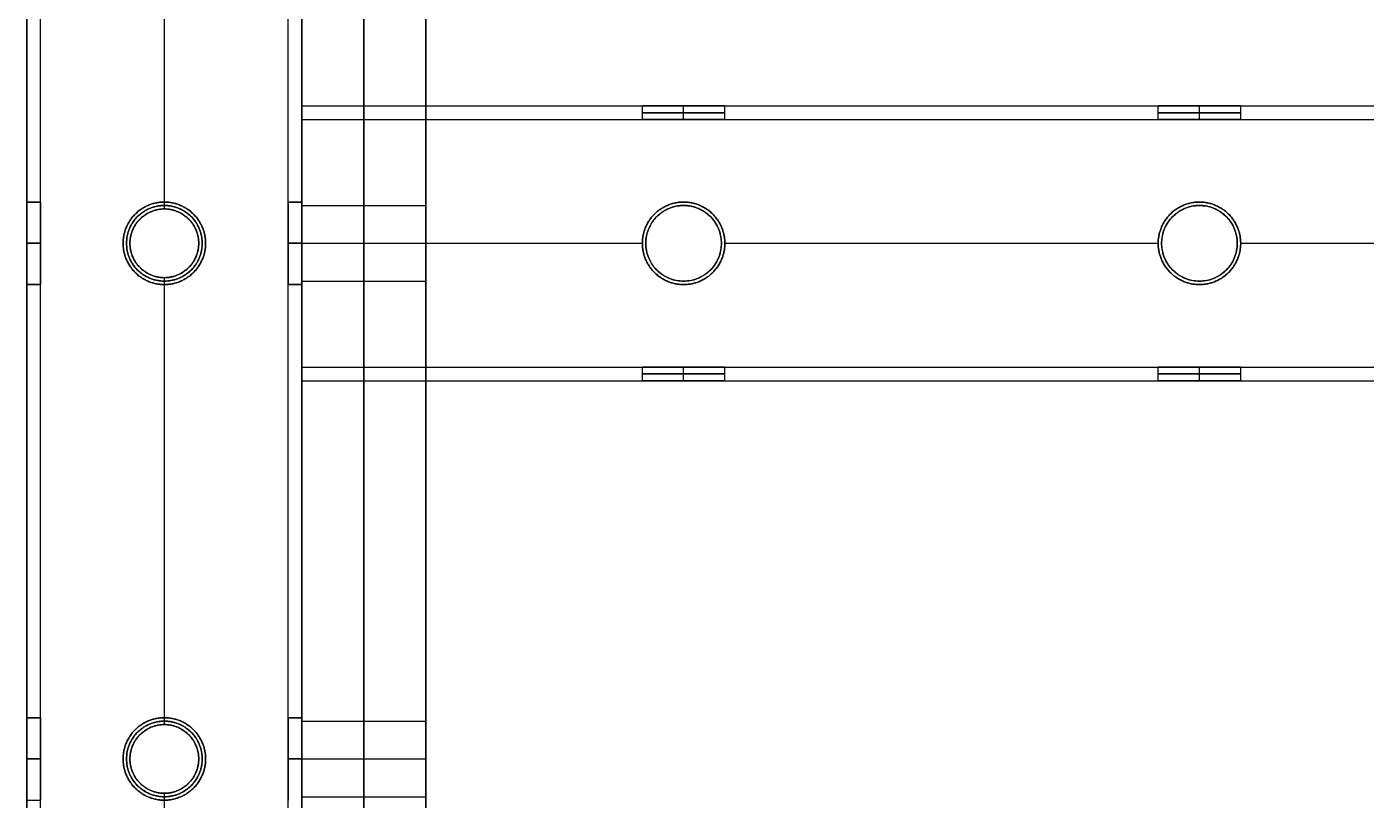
# Model space of a CAD drawing. Header units: millimetres. Extents: x -6529 to 809, y -8611 to 207.
# Drawn here: x -5956.1 to -5761.4, y -4548.4 to -4435.9 of the extents above; entities that cross this region are included whole.
import ezdxf

# ---------------------------------------------------------------- set-up
doc = ezdxf.new("R2010")
doc.units = ezdxf.units.MM
doc.header["$MEASUREMENT"] = 0
for name, color, linetype, true_color in [('gaten$11mm', 7, 'Continuous', 0xff6a35), ('platen', 7, 'Continuous', 0x007f00), ('staal', 5, 'Continuous', 0x0000ff)]:
    doc.layers.add(name, color=color, linetype=linetype, true_color=true_color)

# ---------------------------------------------------------------- blocks, each defined once
blk = doc.blocks.new('plaat base')
at = {"layer": 'platen'}
for p, q in [((545.5, 43.5), (545.5, 43.5, 18)), ((620.5, 43.5), (620.5, 43.5, 18)), ((540, 38), (540, 38, 18)), ((551, 38), (551, 38, 18)), ((615, 38), (615, 38, 18)), ((626, 38), (626, 38, 18)), ((545.5, 32.5), (545.5, 32.5, 18)), ((620.5, 32.5), (620.5, 32.5, 18)), ((1296, -482), (1296, -482, 18)), ((1290.5, -487.5), (1290.5, -487.5, 18)), ((1301.5, -487.5), (1301.5, -487.5, 18)), ((1296, -493), (1296, -493, 18)), ((1296, -557), (1296, -557, 18)), ((1290.5, -562.5), (1290.5, -562.5, 18)), ((1301.5, -562.5), (1301.5, -562.5, 18)), ((1296, -568), (1296, -568, 18)), ((58, -600), (1258, -600)), ((58, -600, 18), (1258, -600, 18))]:
    blk.add_line(p, q, dxfattribs=at)
for points in [[(658, 58), (508, 58), (358, 58)], [(658, 58, 18), (508, 58, 18), (358, 58, 18)], [(658, 58, 9), (508, 58, 9), (358, 58, 9)], [(1316, -600), (1316, -450), (1316, -300)], [(1316, -600, 18), (1316, -450, 18), (1316, -300, 18)], [(1316, -600, 9), (1316, -450, 9), (1316, -300, 9)], [(358, -1200), (508, -1200), (658, -1200)], [(358, -1200, 18), (508, -1200, 18), (658, -1200, 18)], [(358, -1200, 9), (508, -1200, 9), (658, -1200, 9)]]:
    blk.add_open_spline(points, degree=2, dxfattribs=at)
for points in [[(545.5, 43.5), (551, 43.5), (551, 38), (551, 32.5), (545.5, 32.5), (540, 32.5), (540, 38), (540, 43.5), (545.5, 43.5)], [(545.5, 43.5, 18), (551, 43.5, 18), (551, 38, 18), (551, 32.5, 18), (545.5, 32.5, 18), (540, 32.5, 18), (540, 38, 18), (540, 43.5, 18), (545.5, 43.5, 18)], [(620.5, 43.5), (626, 43.5), (626, 38), (626, 32.5), (620.5, 32.5), (615, 32.5), (615, 38), (615, 43.5), (620.5, 43.5)], [(620.5, 43.5, 18), (626, 43.5, 18), (626, 38, 18), (626, 32.5, 18), (620.5, 32.5, 18), (615, 32.5, 18), (615, 38, 18), (615, 43.5, 18), (620.5, 43.5, 18)], [(1290.5, -487.5), (1290.5, -482), (1296, -482), (1301.5, -482), (1301.5, -487.5), (1301.5, -493), (1296, -493), (1290.5, -493), (1290.5, -487.5)], [(1290.5, -487.5, 18), (1290.5, -482, 18), (1296, -482, 18), (1301.5, -482, 18), (1301.5, -487.5, 18), (1301.5, -493, 18), (1296, -493, 18), (1290.5, -493, 18), (1290.5, -487.5, 18)], [(1290.5, -562.5), (1290.5, -557), (1296, -557), (1301.5, -557), (1301.5, -562.5), (1301.5, -568), (1296, -568), (1290.5, -568), (1290.5, -562.5)], [(1290.5, -562.5, 18), (1290.5, -557, 18), (1296, -557, 18), (1301.5, -557, 18), (1301.5, -562.5, 18), (1301.5, -568, 18), (1296, -568, 18), (1290.5, -568, 18), (1290.5, -562.5, 18)]]:
    blk.add_rational_spline(points, [1, 0.707106781187, 1, 0.707106781187, 1, 0.707106781187, 1, 0.707106781187, 1], degree=2, knots=[-31.415927, -31.415927, -31.415927, -23.561945, -23.561945, -15.707963, -15.707963, -7.853982, -7.853982, 0, 0, 0], dxfattribs=at)
blk = doc.blocks.new('top plaat')
at = {"layer": 'platen'}
for p, q in [((1296, -500), (1296, -500, 18)), ((1290.5, -505.5), (1290.5, -505.5, 18)), ((1301.5, -505.5), (1301.5, -505.5, 18)), ((1296, -511), (1296, -511, 18)), ((1145.5, -575), (1145.5, -575, 18)), ((1220.5, -575), (1220.5, -575, 18)), ((1296, -575), (1296, -575, 18)), ((1140, -580.5), (1140, -580.5, 18)), ((1151, -580.5), (1151, -580.5, 18)), ((1215, -580.5), (1215, -580.5, 18)), ((1226, -580.5), (1226, -580.5, 18)), ((1290.5, -580.5), (1290.5, -580.5, 18)), ((1301.5, -580.5), (1301.5, -580.5, 18)), ((1145.5, -586), (1145.5, -586, 18)), ((1220.5, -586), (1220.5, -586, 18)), ((1296, -586), (1296, -586, 18))]:
    blk.add_line(p, q, dxfattribs=at)
for centre in [(1145.5, -580.5, 9), (1220.5, -580.5, 9)]:
    blk.add_circle(centre, 5.5, dxfattribs=at)
for points in [[(1316, -1236), (1316, -927), (1316, -618), (1316, -309), (1316, 0)], [(1316, -1236, 18), (1316, -927, 18), (1316, -618, 18), (1316, -309, 18), (1316, 0, 18)], [(1316, -1236, 9), (1316, -927, 9), (1316, -618, 9), (1316, -309, 9), (1316, 0, 9)]]:
    blk.add_open_spline(points, degree=2, knots=[7292.2246, 7292.2246, 7292.2246, 7911.517745, 7911.517745, 8530.810891, 8530.810891, 8530.810891], dxfattribs=at)
for points, knots in [([(1290.5, -505.5), (1290.5, -500), (1296, -500), (1301.5, -500), (1301.5, -505.5), (1301.5, -511), (1296, -511), (1290.5, -511), (1290.5, -505.5)], [-31.415927, -31.415927, -31.415927, -23.561945, -23.561945, -15.707963, -15.707963, -7.853982, -7.853982, 0, 0, 0]), ([(1290.5, -505.5, 18), (1290.5, -500, 18), (1296, -500, 18), (1301.5, -500, 18), (1301.5, -505.5, 18), (1301.5, -511, 18), (1296, -511, 18), (1290.5, -511, 18), (1290.5, -505.5, 18)], [-31.415927, -31.415927, -31.415927, -23.561945, -23.561945, -15.707963, -15.707963, -7.853982, -7.853982, 0, 0, 0]), ([(1290.5, -505.5, 9), (1290.5, -511, 9), (1296, -511, 9), (1301.5, -511, 9), (1301.5, -505.5, 9), (1301.5, -500, 9), (1296, -500, 9), (1290.5, -500, 9), (1290.5, -505.5, 9)], [0, 0, 0, 7.853982, 7.853982, 15.707963, 15.707963, 23.561945, 23.561945, 31.415927, 31.415927, 31.415927]), ([(1145.5, -586), (1140, -586), (1140, -580.5), (1140, -575), (1145.5, -575), (1151, -575), (1151, -580.5), (1151, -586), (1145.5, -586)], [0, 0, 0, 9.424778, 9.424778, 18.849556, 18.849556, 28.274334, 28.274334, 37.699112, 37.699112, 37.699112]), ([(1145.5, -586, 18), (1140, -586, 18), (1140, -580.5, 18), (1140, -575, 18), (1145.5, -575, 18), (1151, -575, 18), (1151, -580.5, 18), (1151, -586, 18), (1145.5, -586, 18)], [0, 0, 0, 9.424778, 9.424778, 18.849556, 18.849556, 28.274334, 28.274334, 37.699112, 37.699112, 37.699112]), ([(1220.5, -586), (1215, -586), (1215, -580.5), (1215, -575), (1220.5, -575), (1226, -575), (1226, -580.5), (1226, -586), (1220.5, -586)], [-37.699112, -37.699112, -37.699112, -28.274334, -28.274334, -18.849556, -18.849556, -9.424778, -9.424778, 0, 0, 0]), ([(1220.5, -586, 18), (1215, -586, 18), (1215, -580.5, 18), (1215, -575, 18), (1220.5, -575, 18), (1226, -575, 18), (1226, -580.5, 18), (1226, -586, 18), (1220.5, -586, 18)], [-37.699112, -37.699112, -37.699112, -28.274334, -28.274334, -18.849556, -18.849556, -9.424778, -9.424778, 0, 0, 0]), ([(1290.5, -580.5), (1290.5, -575), (1296, -575), (1301.5, -575), (1301.5, -580.5), (1301.5, -586), (1296, -586), (1290.5, -586), (1290.5, -580.5)], [-31.415927, -31.415927, -31.415927, -23.561945, -23.561945, -15.707963, -15.707963, -7.853982, -7.853982, 0, 0, 0]), ([(1290.5, -580.5, 18), (1290.5, -575, 18), (1296, -575, 18), (1301.5, -575, 18), (1301.5, -580.5, 18), (1301.5, -586, 18), (1296, -586, 18), (1290.5, -586, 18), (1290.5, -580.5, 18)], [-31.415927, -31.415927, -31.415927, -23.561945, -23.561945, -15.707963, -15.707963, -7.853982, -7.853982, 0, 0, 0]), ([(1290.5, -580.5, 9), (1290.5, -586, 9), (1296, -586, 9), (1301.5, -586, 9), (1301.5, -580.5, 9), (1301.5, -575, 9), (1296, -575, 9), (1290.5, -575, 9), (1290.5, -580.5, 9)], [0, 0, 0, 7.853982, 7.853982, 15.707963, 15.707963, 23.561945, 23.561945, 31.415927, 31.415927, 31.415927])]:
    blk.add_rational_spline(points, [1, 0.707106781187, 1, 0.707106781187, 1, 0.707106781187, 1, 0.707106781187, 1], degree=2, knots=knots, dxfattribs=at)

msp = doc.modelspace()

# ---------------------------------------------------------------- linework, layer by layer
at = {"layer": 'gaten$11mm'}
for centre in [(-5936.11, -4467.39), (-5860.61, -4467.39), (-5785.61, -4467.39), (-5936.11, -4542.39)]:
    msp.add_circle(centre, 5.5, dxfattribs=at)
at = {"layer": 'staal'}
for p, q in [((-5916.11, -4449.39, 20), (-5916.11, -4447.39, 20)), ((-5866.61, -4449.39, 20), (-5866.61, -4447.39, 20)), ((-5860.61, -4449.39, 26), (-5860.61, -4447.39, 26)), ((-5860.61, -4449.39, 14), (-5860.61, -4447.39, 14)), ((-5854.61, -4449.39, 20), (-5854.61, -4447.39, 20)), ((-5791.61, -4449.39, 20), (-5791.61, -4447.39, 20)), ((-5785.61, -4449.39, 26), (-5785.61, -4447.39, 26)), ((-5785.61, -4449.39, 14), (-5785.61, -4447.39, 14)), ((-5779.61, -4449.39, 20), (-5779.61, -4447.39, 20)), ((-5956.11, -4461.39, 1296), (-5954.11, -4461.39, 1296)), ((-5954.11, -4461.39, 20), (-5956.11, -4461.39, 20)), ((-5936.11, -4461.39, 1314), (-5936.11, -4461.39, 1316)), ((-5936.11, -4461.39, 1276), (-5936.11, -4461.39, 1278)), ((-5918.11, -4461.39, 1296), (-5916.11, -4461.39, 1296)), ((-5916.11, -4461.39, 20), (-5918.11, -4461.39, 20)), ((-5860.61, -4461.39, 2), (-5860.61, -4461.39)), ((-5860.61, -4461.39, 40), (-5860.61, -4461.39, 38)), ((-5785.61, -4461.39, 2), (-5785.61, -4461.39)), ((-5785.61, -4461.39, 40), (-5785.61, -4461.39, 38)), ((-5936.11, -4462.39, 38), (-5936.11, -4462.39, 40)), ((-5936.11, -4462.39), (-5936.11, -4462.39, 2)), ((-5956.11, -4467.39, 1290), (-5954.11, -4467.39, 1290)), ((-5956.11, -4467.39, 1302), (-5954.11, -4467.39, 1302)), ((-5954.11, -4467.39, 14), (-5956.11, -4467.39, 14)), ((-5954.11, -4467.39, 26), (-5956.11, -4467.39, 26)), ((-5942.11, -4467.39, 1314), (-5942.11, -4467.39, 1316)), ((-5942.11, -4467.39, 1276), (-5942.11, -4467.39, 1278)), ((-5941.11, -4467.39, 38), (-5941.11, -4467.39, 40)), ((-5941.11, -4467.39), (-5941.11, -4467.39, 2)), ((-5931.11, -4467.39), (-5931.11, -4467.39, 2)), ((-5931.11, -4467.39, 38), (-5931.11, -4467.39, 40)), ((-5930.11, -4467.39, 1314), (-5930.11, -4467.39, 1316)), ((-5930.11, -4467.39, 1276), (-5930.11, -4467.39, 1278)), ((-5918.11, -4467.39, 1290), (-5916.11, -4467.39, 1290)), ((-5918.11, -4467.39, 1302), (-5916.11, -4467.39, 1302)), ((-5916.11, -4467.39, 14), (-5918.11, -4467.39, 14)), ((-5916.11, -4467.39, 26), (-5918.11, -4467.39, 26)), ((-5916.11, -4467.39, 40), (-5916.11, -4467.39, 38)), ((-5916.11, -4467.39, 2), (-5916.11, -4467.39)), ((-5866.61, -4467.39, 2), (-5866.61, -4467.39)), ((-5866.61, -4467.39, 40), (-5866.61, -4467.39, 38)), ((-5854.61, -4467.39, 2), (-5854.61, -4467.39)), ((-5854.61, -4467.39, 40), (-5854.61, -4467.39, 38)), ((-5791.61, -4467.39, 2), (-5791.61, -4467.39)), ((-5791.61, -4467.39, 40), (-5791.61, -4467.39, 38)), ((-5779.61, -4467.39, 2), (-5779.61, -4467.39)), ((-5779.61, -4467.39, 40), (-5779.61, -4467.39, 38)), ((-5956.11, -4473.39, 1296), (-5954.11, -4473.39, 1296)), ((-5954.11, -4473.39, 20), (-5956.11, -4473.39, 20)), ((-5936.11, -4472.39, 38), (-5936.11, -4472.39, 40)), ((-5936.11, -4472.39), (-5936.11, -4472.39, 2)), ((-5936.11, -4473.39, 1314), (-5936.11, -4473.39, 1316)), ((-5936.11, -4473.39, 1276), (-5936.11, -4473.39, 1278)), ((-5918.11, -4473.39, 1296), (-5916.11, -4473.39, 1296)), ((-5916.11, -4473.39, 20), (-5918.11, -4473.39, 20)), ((-5860.61, -4473.39, 2), (-5860.61, -4473.39)), ((-5860.61, -4473.39, 40), (-5860.61, -4473.39, 38)), ((-5785.61, -4473.39, 2), (-5785.61, -4473.39)), ((-5785.61, -4473.39, 40), (-5785.61, -4473.39, 38)), ((-5916.11, -4487.39, 20), (-5916.11, -4485.39, 20)), ((-5866.61, -4487.39, 20), (-5866.61, -4485.39, 20)), ((-5860.61, -4487.39, 26), (-5860.61, -4485.39, 26)), ((-5860.61, -4487.39, 14), (-5860.61, -4485.39, 14)), ((-5854.61, -4487.39, 20), (-5854.61, -4485.39, 20)), ((-5791.61, -4487.39, 20), (-5791.61, -4485.39, 20)), ((-5785.61, -4487.39, 26), (-5785.61, -4485.39, 26)), ((-5785.61, -4487.39, 14), (-5785.61, -4485.39, 14)), ((-5779.61, -4487.39, 20), (-5779.61, -4485.39, 20)), ((-5956.11, -4536.39, 1296), (-5954.11, -4536.39, 1296)), ((-5954.11, -4536.39, 20), (-5956.11, -4536.39, 20)), ((-5936.11, -4536.39, 1314), (-5936.11, -4536.39, 1316)), ((-5936.11, -4536.39, 1276), (-5936.11, -4536.39, 1278)), ((-5936.11, -4537.39, 38), (-5936.11, -4537.39, 40)), ((-5936.11, -4537.39), (-5936.11, -4537.39, 2)), ((-5918.11, -4536.39, 1296), (-5916.11, -4536.39, 1296)), ((-5916.11, -4536.39, 20), (-5918.11, -4536.39, 20)), ((-5956.11, -4542.39, 1290), (-5954.11, -4542.39, 1290)), ((-5956.11, -4542.39, 1302), (-5954.11, -4542.39, 1302)), ((-5954.11, -4542.39, 14), (-5956.11, -4542.39, 14)), ((-5954.11, -4542.39, 26), (-5956.11, -4542.39, 26)), ((-5942.11, -4542.39, 1314), (-5942.11, -4542.39, 1316)), ((-5942.11, -4542.39, 1276), (-5942.11, -4542.39, 1278)), ((-5941.11, -4542.39, 38), (-5941.11, -4542.39, 40)), ((-5941.11, -4542.39), (-5941.11, -4542.39, 2)), ((-5931.11, -4542.39), (-5931.11, -4542.39, 2)), ((-5931.11, -4542.39, 38), (-5931.11, -4542.39, 40)), ((-5930.11, -4542.39, 1314), (-5930.11, -4542.39, 1316)), ((-5930.11, -4542.39, 1276), (-5930.11, -4542.39, 1278)), ((-5918.11, -4542.39, 1290), (-5916.11, -4542.39, 1290)), ((-5918.11, -4542.39, 1302), (-5916.11, -4542.39, 1302)), ((-5916.11, -4542.39, 14), (-5918.11, -4542.39, 14)), ((-5916.11, -4542.39, 26), (-5918.11, -4542.39, 26)), ((-5936.11, -4547.39, 38), (-5936.11, -4547.39, 40)), ((-5936.11, -4547.39), (-5936.11, -4547.39, 2)), ((-5956.11, -4548.39, 1296), (-5954.11, -4548.39, 1296)), ((-5936.11, -4548.39, 1314), (-5936.11, -4548.39, 1316)), ((-5936.11, -4548.39, 1276), (-5936.11, -4548.39, 1278))]:
    msp.add_line(p, q, dxfattribs=at)
for points in [[(-4640.11, -5087.89), (-5956.11, -5087.89), (-5956.11, -3771.89), (-4640.11, -3771.89)], [(-4680.11, -5047.89), (-5916.11, -5047.89), (-5916.11, -3811.89), (-4680.11, -3811.89)]]:
    msp.add_lwpolyline(points, close=True, dxfattribs=at)
for centre in [(-5936.11, -4467.39), (-5936.11, -4467.39, 39), (-5936.11, -4467.39, 1), (-5936.11, -4542.39), (-5936.11, -4542.39, 39), (-5936.11, -4542.39, 1)]:
    msp.add_circle(centre, 5, dxfattribs=at)
for points in [[(-5956.11, -5087.89, 1276), (-5956.11, -4429.89, 1276), (-5956.11, -3771.89, 1276)], [(-5956.11, -5087.89, 1316), (-5956.11, -4429.89, 1316), (-5956.11, -3771.89, 1316)], [(-5956.11, -5087.89), (-5956.11, -4429.89), (-5956.11, -3771.89)], [(-5956.11, -5087.89, 40), (-5956.11, -4429.89, 40), (-5956.11, -3771.89, 40)], [(-5954.11, -5085.89, 1314), (-5954.11, -4429.89, 1314), (-5954.11, -3773.89, 1314)], [(-5954.11, -5085.89, 1278), (-5954.11, -4429.89, 1278), (-5954.11, -3773.89, 1278)], [(-5954.11, -5085.89, 38), (-5954.11, -4429.89, 38), (-5954.11, -3773.89, 38)], [(-5954.11, -5085.89, 2), (-5954.11, -4429.89, 2), (-5954.11, -3773.89, 2)], [(-5918.11, -5049.89, 1314), (-5918.11, -4429.89, 1314), (-5918.11, -3809.89, 1314)], [(-5918.11, -5049.89, 1278), (-5918.11, -4429.89, 1278), (-5918.11, -3809.89, 1278)], [(-5918.11, -5049.89, 38), (-5918.11, -4429.89, 38), (-5918.11, -3809.89, 38)], [(-5918.11, -5049.89, 2), (-5918.11, -4429.89, 2), (-5918.11, -3809.89, 2)], [(-5916.11, -5047.89, 1276), (-5916.11, -4429.89, 1276), (-5916.11, -3811.89, 1276)], [(-5916.11, -5047.89, 1316), (-5916.11, -4429.89, 1316), (-5916.11, -3811.89, 1316)], [(-5916.11, -5047.89), (-5916.11, -4429.89), (-5916.11, -3811.89)], [(-5916.11, -5047.89, 40), (-5916.11, -4429.89, 40), (-5916.11, -3811.89, 40)], [(-5936.11, -4462.39, 40), (-5936.11, -4429.89, 40), (-5936.11, -4397.39, 40)], [(-5936.11, -4462.39, 38), (-5936.11, -4429.89, 38), (-5936.11, -4397.39, 38)], [(-5936.11, -4462.39, 2), (-5936.11, -4429.89, 2), (-5936.11, -4397.39, 2)], [(-5936.11, -4462.39), (-5936.11, -4429.89), (-5936.11, -4397.39)], [(-5956.11, -4461.39, 1296), (-5956.11, -4429.89, 1296), (-5956.11, -4398.39, 1296)], [(-5956.11, -4461.39, 20), (-5956.11, -4429.89, 20), (-5956.11, -4398.39, 20)], [(-5954.11, -4461.39, 1296), (-5954.11, -4429.89, 1296), (-5954.11, -4398.39, 1296)], [(-5954.11, -4461.39, 20), (-5954.11, -4429.89, 20), (-5954.11, -4398.39, 20)], [(-5936.11, -4461.39, 1316), (-5936.11, -4429.89, 1316), (-5936.11, -4398.39, 1316)], [(-5936.11, -4461.39, 1314), (-5936.11, -4429.89, 1314), (-5936.11, -4398.39, 1314)], [(-5936.11, -4461.39, 1278), (-5936.11, -4429.89, 1278), (-5936.11, -4398.39, 1278)], [(-5936.11, -4461.39, 1276), (-5936.11, -4429.89, 1276), (-5936.11, -4398.39, 1276)], [(-5918.11, -4461.39, 1296), (-5918.11, -4429.89, 1296), (-5918.11, -4398.39, 1296)], [(-5918.11, -4461.39, 20), (-5918.11, -4429.89, 20), (-5918.11, -4398.39, 20)], [(-5916.11, -4461.39, 1296), (-5916.11, -4429.89, 1296), (-5916.11, -4398.39, 1296)], [(-5916.11, -4461.39, 20), (-5916.11, -4429.89, 20), (-5916.11, -4398.39, 20)], [(-5916.11, -4487.39), (-5916.11, -4467.39), (-5916.11, -4447.39)], [(-5916.11, -4447.39), (-5598.36, -4447.39), (-5280.61, -4447.39)], [(-5916.11, -4447.39), (-5916.11, -4447.39, 20), (-5916.11, -4447.39, 40)], [(-5916.11, -4447.39, 40), (-5598.36, -4447.39, 40), (-5280.61, -4447.39, 40)], [(-5916.11, -4447.39, 40), (-5916.11, -4467.39, 40), (-5916.11, -4487.39, 40)], [(-5916.11, -4447.39, 20), (-5891.36, -4447.39, 20), (-5866.61, -4447.39, 20)], [(-5854.61, -4447.39, 20), (-5823.11, -4447.39, 20), (-5791.61, -4447.39, 20)], [(-5779.61, -4447.39, 20), (-5748.11, -4447.39, 20), (-5716.61, -4447.39, 20)], [(-5916.11, -4449.39, 38), (-5916.11, -4449.39, 20), (-5916.11, -4449.39, 2)], [(-5916.11, -4449.39, 2), (-5598.36, -4449.39, 2), (-5280.61, -4449.39, 2)], [(-5916.11, -4449.39, 38), (-5598.36, -4449.39, 38), (-5280.61, -4449.39, 38)], [(-5916.11, -4449.39, 2), (-5916.11, -4467.39, 2), (-5916.11, -4485.39, 2)], [(-5916.11, -4485.39, 38), (-5916.11, -4467.39, 38), (-5916.11, -4449.39, 38)], [(-5916.11, -4449.39, 20), (-5891.36, -4449.39, 20), (-5866.61, -4449.39, 20)], [(-5854.61, -4449.39, 20), (-5823.11, -4449.39, 20), (-5791.61, -4449.39, 20)], [(-5779.61, -4449.39, 20), (-5748.11, -4449.39, 20), (-5716.61, -4449.39, 20)], [(-5916.11, -4467.39), (-5891.36, -4467.39), (-5866.61, -4467.39)], [(-5916.11, -4467.39, 40), (-5891.36, -4467.39, 40), (-5866.61, -4467.39, 40)], [(-5916.11, -4467.39, 2), (-5891.36, -4467.39, 2), (-5866.61, -4467.39, 2)], [(-5916.11, -4467.39, 38), (-5891.36, -4467.39, 38), (-5866.61, -4467.39, 38)], [(-5854.61, -4467.39), (-5823.11, -4467.39), (-5791.61, -4467.39)], [(-5854.61, -4467.39, 40), (-5823.11, -4467.39, 40), (-5791.61, -4467.39, 40)], [(-5854.61, -4467.39, 2), (-5823.11, -4467.39, 2), (-5791.61, -4467.39, 2)], [(-5854.61, -4467.39, 38), (-5823.11, -4467.39, 38), (-5791.61, -4467.39, 38)], [(-5779.61, -4467.39), (-5748.11, -4467.39), (-5716.61, -4467.39)], [(-5779.61, -4467.39, 40), (-5748.11, -4467.39, 40), (-5716.61, -4467.39, 40)], [(-5779.61, -4467.39, 2), (-5748.11, -4467.39, 2), (-5716.61, -4467.39, 2)], [(-5779.61, -4467.39, 38), (-5748.11, -4467.39, 38), (-5716.61, -4467.39, 38)], [(-5956.11, -4536.39, 1296), (-5956.11, -4504.89, 1296), (-5956.11, -4473.39, 1296)], [(-5956.11, -4536.39, 20), (-5956.11, -4504.89, 20), (-5956.11, -4473.39, 20)], [(-5954.11, -4536.39, 1296), (-5954.11, -4504.89, 1296), (-5954.11, -4473.39, 1296)], [(-5954.11, -4536.39, 20), (-5954.11, -4504.89, 20), (-5954.11, -4473.39, 20)], [(-5936.11, -4537.39, 40), (-5936.11, -4504.89, 40), (-5936.11, -4472.39, 40)], [(-5936.11, -4537.39, 38), (-5936.11, -4504.89, 38), (-5936.11, -4472.39, 38)], [(-5936.11, -4537.39, 2), (-5936.11, -4504.89, 2), (-5936.11, -4472.39, 2)], [(-5936.11, -4537.39), (-5936.11, -4504.89), (-5936.11, -4472.39)], [(-5936.11, -4536.39, 1316), (-5936.11, -4504.89, 1316), (-5936.11, -4473.39, 1316)], [(-5936.11, -4536.39, 1314), (-5936.11, -4504.89, 1314), (-5936.11, -4473.39, 1314)], [(-5936.11, -4536.39, 1278), (-5936.11, -4504.89, 1278), (-5936.11, -4473.39, 1278)], [(-5936.11, -4536.39, 1276), (-5936.11, -4504.89, 1276), (-5936.11, -4473.39, 1276)], [(-5918.11, -4536.39, 1296), (-5918.11, -4504.89, 1296), (-5918.11, -4473.39, 1296)], [(-5918.11, -4536.39, 20), (-5918.11, -4504.89, 20), (-5918.11, -4473.39, 20)], [(-5916.11, -4536.39, 1296), (-5916.11, -4504.89, 1296), (-5916.11, -4473.39, 1296)], [(-5916.11, -4536.39, 20), (-5916.11, -4504.89, 20), (-5916.11, -4473.39, 20)], [(-5916.11, -4485.39, 2), (-5598.36, -4485.39, 2), (-5280.61, -4485.39, 2)], [(-5916.11, -4485.39, 2), (-5916.11, -4485.39, 20), (-5916.11, -4485.39, 38)], [(-5916.11, -4485.39, 38), (-5598.36, -4485.39, 38), (-5280.61, -4485.39, 38)], [(-5916.11, -4485.39, 20), (-5891.36, -4485.39, 20), (-5866.61, -4485.39, 20)], [(-5854.61, -4485.39, 20), (-5823.11, -4485.39, 20), (-5791.61, -4485.39, 20)], [(-5779.61, -4485.39, 20), (-5748.11, -4485.39, 20), (-5716.61, -4485.39, 20)], [(-5916.11, -4487.39), (-5598.36, -4487.39), (-5280.61, -4487.39)], [(-5916.11, -4487.39, 40), (-5598.36, -4487.39, 40), (-5280.61, -4487.39, 40)], [(-5916.11, -4487.39, 40), (-5916.11, -4487.39, 20), (-5916.11, -4487.39)], [(-5916.11, -4487.39, 20), (-5891.36, -4487.39, 20), (-5866.61, -4487.39, 20)], [(-5854.61, -4487.39, 20), (-5823.11, -4487.39, 20), (-5791.61, -4487.39, 20)], [(-5779.61, -4487.39, 20), (-5748.11, -4487.39, 20), (-5716.61, -4487.39, 20)], [(-5936.11, -4612.39, 40), (-5936.11, -4579.89, 40), (-5936.11, -4547.39, 40)], [(-5936.11, -4612.39, 38), (-5936.11, -4579.89, 38), (-5936.11, -4547.39, 38)], [(-5936.11, -4612.39, 2), (-5936.11, -4579.89, 2), (-5936.11, -4547.39, 2)], [(-5936.11, -4612.39), (-5936.11, -4579.89), (-5936.11, -4547.39)], [(-5956.11, -4611.39, 1296), (-5956.11, -4579.89, 1296), (-5956.11, -4548.39, 1296)], [(-5954.11, -4611.39, 1296), (-5954.11, -4579.89, 1296), (-5954.11, -4548.39, 1296)], [(-5936.11, -4611.39, 1316), (-5936.11, -4579.89, 1316), (-5936.11, -4548.39, 1316)], [(-5936.11, -4611.39, 1314), (-5936.11, -4579.89, 1314), (-5936.11, -4548.39, 1314)], [(-5936.11, -4611.39, 1278), (-5936.11, -4579.89, 1278), (-5936.11, -4548.39, 1278)], [(-5936.11, -4611.39, 1276), (-5936.11, -4579.89, 1276), (-5936.11, -4548.39, 1276)]]:
    msp.add_open_spline(points, degree=2, dxfattribs=at)
for points, weights, knots in [([(-5860.61, -4447.39, 26), (-5866.61, -4447.39, 26), (-5866.61, -4447.39, 20), (-5866.61, -4447.39, 14), (-5860.61, -4447.39, 14), (-5854.61, -4447.39, 14), (-5854.61, -4447.39, 20), (-5854.61, -4447.39, 26), (-5860.61, -4447.39, 26)], [1, 0.707106781187, 1, 0.707106781187, 1, 0.707106781187, 1, 0.707106781187, 1], [-31.415927, -31.415927, -31.415927, -23.561945, -23.561945, -15.707963, -15.707963, -7.853982, -7.853982, 0, 0, 0]), ([(-5785.61, -4447.39, 26), (-5791.61, -4447.39, 26), (-5791.61, -4447.39, 20), (-5791.61, -4447.39, 14), (-5785.61, -4447.39, 14), (-5779.61, -4447.39, 14), (-5779.61, -4447.39, 20), (-5779.61, -4447.39, 26), (-5785.61, -4447.39, 26)], [1, 0.707106781187, 1, 0.707106781187, 1, 0.707106781187, 1, 0.707106781187, 1], [-31.415927, -31.415927, -31.415927, -23.561945, -23.561945, -15.707963, -15.707963, -7.853982, -7.853982, 0, 0, 0]), ([(-5860.61, -4448.39, 26), (-5854.61, -4448.39, 26), (-5854.61, -4448.39, 20), (-5854.61, -4448.39, 14), (-5860.61, -4448.39, 14), (-5866.61, -4448.39, 14), (-5866.61, -4448.39, 20), (-5866.61, -4448.39, 26), (-5860.61, -4448.39, 26)], [1, 0.707106781187, 1, 0.707106781187, 1, 0.707106781187, 1, 0.707106781187, 1], [0, 0, 0, 7.853982, 7.853982, 15.707963, 15.707963, 23.561945, 23.561945, 31.415927, 31.415927, 31.415927]), ([(-5860.61, -4449.39, 26), (-5854.61, -4449.39, 26), (-5854.61, -4449.39, 20), (-5854.61, -4449.39, 14), (-5860.61, -4449.39, 14), (-5866.61, -4449.39, 14), (-5866.61, -4449.39, 20), (-5866.61, -4449.39, 26), (-5860.61, -4449.39, 26)], [0.999999860338, 0.707106851018, 1, 0.707106781187, 1, 0.707106781187, 1, 0.707106851018, 0.999999860338], [0, 0, 0, 7.853981, 7.853981, 15.707963, 15.707963, 23.561946, 23.561946, 31.415927, 31.415927, 31.415927]), ([(-5785.61, -4448.39, 26), (-5779.61, -4448.39, 26), (-5779.61, -4448.39, 20), (-5779.61, -4448.39, 14), (-5785.61, -4448.39, 14), (-5791.61, -4448.39, 14), (-5791.61, -4448.39, 20), (-5791.61, -4448.39, 26), (-5785.61, -4448.39, 26)], [1, 0.707106781187, 1, 0.707106781187, 1, 0.707106781187, 1, 0.707106781187, 1], [0, 0, 0, 7.853982, 7.853982, 15.707963, 15.707963, 23.561945, 23.561945, 31.415927, 31.415927, 31.415927]), ([(-5785.61, -4449.39, 26), (-5779.61, -4449.39, 26), (-5779.61, -4449.39, 20), (-5779.61, -4449.39, 14), (-5785.61, -4449.39, 14), (-5791.61, -4449.39, 14), (-5791.61, -4449.39, 20), (-5791.61, -4449.39, 26), (-5785.61, -4449.39, 26)], [1, 0.707106781187, 1, 0.707106781187, 1, 0.707106781187, 1, 0.707106781187, 1], [0, 0, 0, 7.853982, 7.853982, 15.707963, 15.707963, 23.561945, 23.561945, 31.415927, 31.415927, 31.415927]), ([(-5956.11, -4467.39, 1290), (-5956.11, -4473.39, 1290), (-5956.11, -4473.39, 1296), (-5956.11, -4473.39, 1302), (-5956.11, -4467.39, 1302), (-5956.11, -4461.39, 1302), (-5956.11, -4461.39, 1296), (-5956.11, -4461.39, 1290), (-5956.11, -4467.39, 1290)], [1, 0.707106781187, 1, 0.707106781187, 1, 0.707106781187, 1, 0.707106781187, 1], [0, 0, 0, 7.853982, 7.853982, 15.707963, 15.707963, 23.561945, 23.561945, 31.415927, 31.415927, 31.415927]), ([(-5956.11, -4467.39, 14), (-5956.11, -4473.39, 14), (-5956.11, -4473.39, 20), (-5956.11, -4473.39, 26), (-5956.11, -4467.39, 26), (-5956.11, -4461.39, 26), (-5956.11, -4461.39, 20), (-5956.11, -4461.39, 14), (-5956.11, -4467.39, 14)], [1, 0.707106781187, 1, 0.707106781187, 1, 0.707106781187, 1, 0.707106781187, 1], [0, 0, 0, 7.853982, 7.853982, 15.707963, 15.707963, 23.561945, 23.561945, 31.415927, 31.415927, 31.415927]), ([(-5954.11, -4467.39, 1290), (-5954.11, -4461.39, 1290), (-5954.11, -4461.39, 1296), (-5954.11, -4461.39, 1302), (-5954.11, -4467.39, 1302), (-5954.11, -4473.39, 1302), (-5954.11, -4473.39, 1296), (-5954.11, -4473.39, 1290), (-5954.11, -4467.39, 1290)], [1, 0.707106781187, 1, 0.707106781187, 1, 0.707106781187, 1, 0.707106781187, 1], [-31.415927, -31.415927, -31.415927, -23.561945, -23.561945, -15.707963, -15.707963, -7.853982, -7.853982, 0, 0, 0]), ([(-5954.11, -4467.39, 14), (-5954.11, -4461.39, 14), (-5954.11, -4461.39, 20), (-5954.11, -4461.39, 26), (-5954.11, -4467.39, 26), (-5954.11, -4473.39, 26), (-5954.11, -4473.39, 20), (-5954.11, -4473.39, 14), (-5954.11, -4467.39, 14)], [1, 0.707106781187, 1, 0.707106781187, 1, 0.707106781187, 1, 0.707106781187, 1], [-31.415927, -31.415927, -31.415927, -23.561945, -23.561945, -15.707963, -15.707963, -7.853982, -7.853982, 0, 0, 0]), ([(-5930.11, -4467.39, 1316), (-5930.11, -4461.39, 1316), (-5936.11, -4461.39, 1316), (-5942.11, -4461.39, 1316), (-5942.11, -4467.39, 1316), (-5942.11, -4473.39, 1316), (-5936.11, -4473.39, 1316), (-5930.11, -4473.39, 1316), (-5930.11, -4467.39, 1316)], [1, 0.707106781187, 1, 0.707106781187, 1, 0.707106781187, 1, 0.707106781187, 1], [-31.415927, -31.415927, -31.415927, -23.561945, -23.561945, -15.707963, -15.707963, -7.853982, -7.853982, 0, 0, 0]), ([(-5930.11, -4467.39, 1314), (-5930.11, -4473.39, 1314), (-5936.11, -4473.39, 1314), (-5942.11, -4473.39, 1314), (-5942.11, -4467.39, 1314), (-5942.11, -4461.39, 1314), (-5936.11, -4461.39, 1314), (-5930.11, -4461.39, 1314), (-5930.11, -4467.39, 1314)], [1, 0.707106781187, 1, 0.707106781187, 1, 0.707106781187, 1, 0.707106781187, 1], [0, 0, 0, 7.853982, 7.853982, 15.707963, 15.707963, 23.561945, 23.561945, 31.415927, 31.415927, 31.415927]), ([(-5930.11, -4467.39, 1278), (-5930.11, -4461.39, 1278), (-5936.11, -4461.39, 1278), (-5942.11, -4461.39, 1278), (-5942.11, -4467.39, 1278), (-5942.11, -4473.39, 1278), (-5936.11, -4473.39, 1278), (-5930.11, -4473.39, 1278), (-5930.11, -4467.39, 1278)], [1, 0.707106781187, 1, 0.707106781187, 1, 0.707106781187, 1, 0.707106781187, 1], [-31.415927, -31.415927, -31.415927, -23.561945, -23.561945, -15.707963, -15.707963, -7.853982, -7.853982, 0, 0, 0]), ([(-5930.11, -4467.39, 1276), (-5930.11, -4473.39, 1276), (-5936.11, -4473.39, 1276), (-5942.11, -4473.39, 1276), (-5942.11, -4467.39, 1276), (-5942.11, -4461.39, 1276), (-5936.11, -4461.39, 1276), (-5930.11, -4461.39, 1276), (-5930.11, -4467.39, 1276)], [1, 0.707106781187, 1, 0.707106781187, 1, 0.707106781187, 1, 0.707106781187, 1], [0, 0, 0, 7.853982, 7.853982, 15.707963, 15.707963, 23.561945, 23.561945, 31.415927, 31.415927, 31.415927]), ([(-5918.11, -4467.39, 1290), (-5918.11, -4473.39, 1290), (-5918.11, -4473.39, 1296), (-5918.11, -4473.39, 1302), (-5918.11, -4467.39, 1302), (-5918.11, -4461.39, 1302), (-5918.11, -4461.39, 1296), (-5918.11, -4461.39, 1290), (-5918.11, -4467.39, 1290)], [1, 0.707106781187, 1, 0.707106781187, 1, 0.707106781187, 1, 0.707106781187, 1], [0, 0, 0, 7.853982, 7.853982, 15.707963, 15.707963, 23.561945, 23.561945, 31.415927, 31.415927, 31.415927]), ([(-5918.11, -4467.39, 14), (-5918.11, -4473.39, 14), (-5918.11, -4473.39, 20), (-5918.11, -4473.39, 26), (-5918.11, -4467.39, 26), (-5918.11, -4461.39, 26), (-5918.11, -4461.39, 20), (-5918.11, -4461.39, 14), (-5918.11, -4467.39, 14)], [1, 0.707106781187, 1, 0.707106781187, 1, 0.707106781187, 1, 0.707106781187, 1], [0, 0, 0, 7.853982, 7.853982, 15.707963, 15.707963, 23.561945, 23.561945, 31.415927, 31.415927, 31.415927]), ([(-5916.11, -4467.39, 1290), (-5916.11, -4461.39, 1290), (-5916.11, -4461.39, 1296), (-5916.11, -4461.39, 1302), (-5916.11, -4467.39, 1302), (-5916.11, -4473.39, 1302), (-5916.11, -4473.39, 1296), (-5916.11, -4473.39, 1290), (-5916.11, -4467.39, 1290)], [1, 0.707106781187, 1, 0.707106781187, 1, 0.707106781187, 1, 0.707106781187, 1], [-31.415927, -31.415927, -31.415927, -23.561945, -23.561945, -15.707963, -15.707963, -7.853982, -7.853982, 0, 0, 0]), ([(-5916.11, -4467.39, 14), (-5916.11, -4461.39, 14), (-5916.11, -4461.39, 20), (-5916.11, -4461.39, 26), (-5916.11, -4467.39, 26), (-5916.11, -4473.39, 26), (-5916.11, -4473.39, 20), (-5916.11, -4473.39, 14), (-5916.11, -4467.39, 14)], [1, 0.707106781187, 1, 0.707106781187, 1, 0.707106781187, 1, 0.707106781187, 1], [-31.415927, -31.415927, -31.415927, -23.561945, -23.561945, -15.707963, -15.707963, -7.853982, -7.853982, 0, 0, 0]), ([(-5860.61, -4461.39), (-5866.61, -4461.39), (-5866.61, -4467.39), (-5866.61, -4473.39), (-5860.61, -4473.39), (-5854.61, -4473.39), (-5854.61, -4467.39), (-5854.61, -4461.39), (-5860.61, -4461.39)], [1, 0.707106781187, 1, 0.707106781187, 1, 0.707106781187, 1, 0.707106781187, 1], [-31.415927, -31.415927, -31.415927, -23.561945, -23.561945, -15.707963, -15.707963, -7.853982, -7.853982, 0, 0, 0]), ([(-5860.61, -4461.39, 40), (-5854.61, -4461.39, 40), (-5854.61, -4467.39, 40), (-5854.61, -4473.39, 40), (-5860.61, -4473.39, 40), (-5866.61, -4473.39, 40), (-5866.61, -4467.39, 40), (-5866.61, -4461.39, 40), (-5860.61, -4461.39, 40)], [1, 0.707106781187, 1, 0.707106781187, 1, 0.707106781187, 1, 0.707106781187, 1], [0, 0, 0, 7.853982, 7.853982, 15.707963, 15.707963, 23.561945, 23.561945, 31.415927, 31.415927, 31.415927]), ([(-5860.61, -4461.39, 2), (-5854.61, -4461.39, 2), (-5854.61, -4467.39, 2), (-5854.61, -4473.39, 2), (-5860.61, -4473.39, 2), (-5866.61, -4473.39, 2), (-5866.61, -4467.39, 2), (-5866.61, -4461.39, 2), (-5860.61, -4461.39, 2)], [1, 0.707106781187, 1, 0.707106781187, 1, 0.707106781187, 1, 0.707106781187, 1], [0, 0, 0, 7.853982, 7.853982, 15.707963, 15.707963, 23.561945, 23.561945, 31.415927, 31.415927, 31.415927]), ([(-5860.61, -4461.39, 38), (-5866.61, -4461.39, 38), (-5866.61, -4467.39, 38), (-5866.61, -4473.39, 38), (-5860.61, -4473.39, 38), (-5854.61, -4473.39, 38), (-5854.61, -4467.39, 38), (-5854.61, -4461.39, 38), (-5860.61, -4461.39, 38)], [1, 0.707106781187, 1, 0.707106781187, 1, 0.707106781187, 1, 0.707106781187, 1], [-31.415927, -31.415927, -31.415927, -23.561945, -23.561945, -15.707963, -15.707963, -7.853982, -7.853982, 0, 0, 0]), ([(-5860.61, -4461.39, 1), (-5854.61, -4461.39, 1), (-5854.61, -4467.39, 1), (-5854.61, -4473.39, 1), (-5860.61, -4473.39, 1), (-5866.61, -4473.39, 1), (-5866.61, -4467.39, 1), (-5866.61, -4461.39, 1), (-5860.61, -4461.39, 1)], [1, 0.707106781187, 1, 0.707106781187, 1, 0.707106781187, 1, 0.707106781187, 1], [0, 0, 0, 7.853982, 7.853982, 15.707963, 15.707963, 23.561945, 23.561945, 31.415927, 31.415927, 31.415927]), ([(-5860.61, -4461.39, 39), (-5854.61, -4461.39, 39), (-5854.61, -4467.39, 39), (-5854.61, -4473.39, 39), (-5860.61, -4473.39, 39), (-5866.61, -4473.39, 39), (-5866.61, -4467.39, 39), (-5866.61, -4461.39, 39), (-5860.61, -4461.39, 39)], [1, 0.707106781187, 1, 0.707106781187, 1, 0.707106781187, 1, 0.707106781187, 1], [0, 0, 0, 7.853982, 7.853982, 15.707963, 15.707963, 23.561945, 23.561945, 31.415927, 31.415927, 31.415927]), ([(-5785.61, -4461.39), (-5791.61, -4461.39), (-5791.61, -4467.39), (-5791.61, -4473.39), (-5785.61, -4473.39), (-5779.61, -4473.39), (-5779.61, -4467.39), (-5779.61, -4461.39), (-5785.61, -4461.39)], [1, 0.707106781187, 1, 0.707106781187, 1, 0.707106781187, 1, 0.707106781187, 1], [-31.415927, -31.415927, -31.415927, -23.561945, -23.561945, -15.707963, -15.707963, -7.853982, -7.853982, 0, 0, 0]), ([(-5785.61, -4461.39, 40), (-5779.61, -4461.39, 40), (-5779.61, -4467.39, 40), (-5779.61, -4473.39, 40), (-5785.61, -4473.39, 40), (-5791.61, -4473.39, 40), (-5791.61, -4467.39, 40), (-5791.61, -4461.39, 40), (-5785.61, -4461.39, 40)], [1, 0.707106781187, 1, 0.707106781187, 1, 0.707106781187, 1, 0.707106781187, 1], [0, 0, 0, 7.853982, 7.853982, 15.707963, 15.707963, 23.561945, 23.561945, 31.415927, 31.415927, 31.415927]), ([(-5785.61, -4461.39, 2), (-5779.61, -4461.39, 2), (-5779.61, -4467.39, 2), (-5779.61, -4473.39, 2), (-5785.61, -4473.39, 2), (-5791.61, -4473.39, 2), (-5791.61, -4467.39, 2), (-5791.61, -4461.39, 2), (-5785.61, -4461.39, 2)], [1, 0.707106781187, 1, 0.707106781187, 1, 0.707106781187, 1, 0.707106781187, 1], [0, 0, 0, 7.853982, 7.853982, 15.707963, 15.707963, 23.561945, 23.561945, 31.415927, 31.415927, 31.415927]), ([(-5785.61, -4461.39, 38), (-5791.61, -4461.39, 38), (-5791.61, -4467.39, 38), (-5791.61, -4473.39, 38), (-5785.61, -4473.39, 38), (-5779.61, -4473.39, 38), (-5779.61, -4467.39, 38), (-5779.61, -4461.39, 38), (-5785.61, -4461.39, 38)], [1, 0.707106781187, 1, 0.707106781187, 1, 0.707106781187, 1, 0.707106781187, 1], [-31.415927, -31.415927, -31.415927, -23.561945, -23.561945, -15.707963, -15.707963, -7.853982, -7.853982, 0, 0, 0]), ([(-5785.61, -4461.39, 1), (-5779.61, -4461.39, 1), (-5779.61, -4467.39, 1), (-5779.61, -4473.39, 1), (-5785.61, -4473.39, 1), (-5791.61, -4473.39, 1), (-5791.61, -4467.39, 1), (-5791.61, -4461.39, 1), (-5785.61, -4461.39, 1)], [1, 0.707106781187, 1, 0.707106781187, 1, 0.707106781187, 1, 0.707106781187, 1], [0, 0, 0, 7.853982, 7.853982, 15.707963, 15.707963, 23.561945, 23.561945, 31.415927, 31.415927, 31.415927]), ([(-5785.61, -4461.39, 39), (-5779.61, -4461.39, 39), (-5779.61, -4467.39, 39), (-5779.61, -4473.39, 39), (-5785.61, -4473.39, 39), (-5791.61, -4473.39, 39), (-5791.61, -4467.39, 39), (-5791.61, -4461.39, 39), (-5785.61, -4461.39, 39)], [1, 0.707106781187, 1, 0.707106781187, 1, 0.707106781187, 1, 0.707106781187, 1], [0, 0, 0, 7.853982, 7.853982, 15.707963, 15.707963, 23.561945, 23.561945, 31.415927, 31.415927, 31.415927]), ([(-5931.11, -4467.39, 40), (-5931.11, -4462.39, 40), (-5936.11, -4462.39, 40), (-5941.11, -4462.39, 40), (-5941.11, -4467.39, 40), (-5941.11, -4472.39, 40), (-5936.11, -4472.39, 40), (-5931.11, -4472.39, 40), (-5931.11, -4467.39, 40)], [1, 0.707106781187, 1, 0.707106781187, 1, 0.707106781187, 1, 0.707106781187, 1], [-31.415927, -31.415927, -31.415927, -23.561945, -23.561945, -15.707963, -15.707963, -7.853982, -7.853982, 0, 0, 0]), ([(-5931.11, -4467.39, 38), (-5931.11, -4472.39, 38), (-5936.11, -4472.39, 38), (-5941.11, -4472.39, 38), (-5941.11, -4467.39, 38), (-5941.11, -4462.39, 38), (-5936.11, -4462.39, 38), (-5931.11, -4462.39, 38), (-5931.11, -4467.39, 38)], [1, 0.707106781187, 1, 0.707106781187, 1, 0.707106781187, 1, 0.707106781187, 1], [0, 0, 0, 7.853982, 7.853982, 15.707963, 15.707963, 23.561945, 23.561945, 31.415927, 31.415927, 31.415927]), ([(-5931.11, -4467.39, 2), (-5931.11, -4462.39, 2), (-5936.11, -4462.39, 2), (-5941.11, -4462.39, 2), (-5941.11, -4467.39, 2), (-5941.11, -4472.39, 2), (-5936.11, -4472.39, 2), (-5931.11, -4472.39, 2), (-5931.11, -4467.39, 2)], [1, 0.707106781187, 1, 0.707106781187, 1, 0.707106781187, 1, 0.707106781187, 1], [-31.415927, -31.415927, -31.415927, -23.561945, -23.561945, -15.707963, -15.707963, -7.853982, -7.853982, 0, 0, 0]), ([(-5860.61, -4485.39, 26), (-5866.61, -4485.39, 26), (-5866.61, -4485.39, 20), (-5866.61, -4485.39, 14), (-5860.61, -4485.39, 14), (-5854.61, -4485.39, 14), (-5854.61, -4485.39, 20), (-5854.61, -4485.39, 26), (-5860.61, -4485.39, 26)], [1, 0.707106781187, 1, 0.707106781187, 1, 0.707106781187, 1, 0.707106781187, 1], [-31.415927, -31.415927, -31.415927, -23.561945, -23.561945, -15.707963, -15.707963, -7.853982, -7.853982, 0, 0, 0]), ([(-5860.61, -4486.39, 26), (-5854.61, -4486.39, 26), (-5854.61, -4486.39, 20), (-5854.61, -4486.39, 14), (-5860.61, -4486.39, 14), (-5866.61, -4486.39, 14), (-5866.61, -4486.39, 20), (-5866.61, -4486.39, 26), (-5860.61, -4486.39, 26)], [1, 0.707106781187, 1, 0.707106781187, 1, 0.707106781187, 1, 0.707106781187, 1], [0, 0, 0, 7.853982, 7.853982, 15.707963, 15.707963, 23.561945, 23.561945, 31.415927, 31.415927, 31.415927]), ([(-5785.61, -4485.39, 26), (-5791.61, -4485.39, 26), (-5791.61, -4485.39, 20), (-5791.61, -4485.39, 14), (-5785.61, -4485.39, 14), (-5779.61, -4485.39, 14), (-5779.61, -4485.39, 20), (-5779.61, -4485.39, 26), (-5785.61, -4485.39, 26)], [1, 0.707106781187, 1, 0.707106781187, 1, 0.707106781187, 1, 0.707106781187, 1], [-31.415927, -31.415927, -31.415927, -23.561945, -23.561945, -15.707963, -15.707963, -7.853982, -7.853982, 0, 0, 0]), ([(-5785.61, -4486.39, 26), (-5779.61, -4486.39, 26), (-5779.61, -4486.39, 20), (-5779.61, -4486.39, 14), (-5785.61, -4486.39, 14), (-5791.61, -4486.39, 14), (-5791.61, -4486.39, 20), (-5791.61, -4486.39, 26), (-5785.61, -4486.39, 26)], [1, 0.707106781187, 1, 0.707106781187, 1, 0.707106781187, 1, 0.707106781187, 1], [0, 0, 0, 7.853982, 7.853982, 15.707963, 15.707963, 23.561945, 23.561945, 31.415927, 31.415927, 31.415927]), ([(-5860.61, -4487.39, 26), (-5854.61, -4487.39, 26), (-5854.61, -4487.39, 20), (-5854.61, -4487.39, 14), (-5860.61, -4487.39, 14), (-5866.61, -4487.39, 14), (-5866.61, -4487.39, 20), (-5866.61, -4487.39, 26), (-5860.61, -4487.39, 26)], [1, 0.707106781187, 1, 0.707106781187, 1, 0.707106781187, 1, 0.707106781187, 1], [0, 0, 0, 7.853982, 7.853982, 15.707963, 15.707963, 23.561945, 23.561945, 31.415927, 31.415927, 31.415927]), ([(-5785.61, -4487.39, 26), (-5779.61, -4487.39, 26), (-5779.61, -4487.39, 20), (-5779.61, -4487.39, 14), (-5785.61, -4487.39, 14), (-5791.61, -4487.39, 14), (-5791.61, -4487.39, 20), (-5791.61, -4487.39, 26), (-5785.61, -4487.39, 26)], [1, 0.707106781187, 1, 0.707106781187, 1, 0.707106781187, 1, 0.707106781187, 1], [0, 0, 0, 7.853982, 7.853982, 15.707963, 15.707963, 23.561945, 23.561945, 31.415927, 31.415927, 31.415927]), ([(-5956.11, -4542.39, 1290), (-5956.11, -4548.39, 1290), (-5956.11, -4548.39, 1296), (-5956.11, -4548.39, 1302), (-5956.11, -4542.39, 1302), (-5956.11, -4536.39, 1302), (-5956.11, -4536.39, 1296), (-5956.11, -4536.39, 1290), (-5956.11, -4542.39, 1290)], [1, 0.707106781187, 1, 0.707106781187, 1, 0.707106781187, 1, 0.707106781187, 1], [0, 0, 0, 7.853982, 7.853982, 15.707963, 15.707963, 23.561945, 23.561945, 31.415927, 31.415927, 31.415927]), ([(-5956.11, -4542.39, 14), (-5956.11, -4548.39, 14), (-5956.11, -4548.39, 20), (-5956.11, -4548.39, 26), (-5956.11, -4542.39, 26), (-5956.11, -4536.39, 26), (-5956.11, -4536.39, 20), (-5956.11, -4536.39, 14), (-5956.11, -4542.39, 14)], [1, 0.707106781187, 1, 0.707106781187, 1, 0.707106781187, 1, 0.707106781187, 1], [0, 0, 0, 7.853982, 7.853982, 15.707963, 15.707963, 23.561945, 23.561945, 31.415927, 31.415927, 31.415927]), ([(-5954.11, -4542.39, 1290), (-5954.11, -4536.39, 1290), (-5954.11, -4536.39, 1296), (-5954.11, -4536.39, 1302), (-5954.11, -4542.39, 1302), (-5954.11, -4548.39, 1302), (-5954.11, -4548.39, 1296), (-5954.11, -4548.39, 1290), (-5954.11, -4542.39, 1290)], [1, 0.707106781187, 1, 0.707106781187, 1, 0.707106781187, 1, 0.707106781187, 1], [-31.415927, -31.415927, -31.415927, -23.561945, -23.561945, -15.707963, -15.707963, -7.853982, -7.853982, 0, 0, 0]), ([(-5954.11, -4542.39, 14), (-5954.11, -4536.39, 14), (-5954.11, -4536.39, 20), (-5954.11, -4536.39, 26), (-5954.11, -4542.39, 26), (-5954.11, -4548.39, 26), (-5954.11, -4548.39, 20), (-5954.11, -4548.39, 14), (-5954.11, -4542.39, 14)], [1, 0.707106781187, 1, 0.707106781187, 1, 0.707106781187, 1, 0.707106781187, 1], [-31.415927, -31.415927, -31.415927, -23.561945, -23.561945, -15.707963, -15.707963, -7.853982, -7.853982, 0, 0, 0]), ([(-5930.11, -4542.39, 1316), (-5930.11, -4536.39, 1316), (-5936.11, -4536.39, 1316), (-5942.11, -4536.39, 1316), (-5942.11, -4542.39, 1316), (-5942.11, -4548.39, 1316), (-5936.11, -4548.39, 1316), (-5930.11, -4548.39, 1316), (-5930.11, -4542.39, 1316)], [1, 0.707106781187, 1, 0.707106781187, 1, 0.707106781187, 1, 0.707106781187, 1], [-31.415927, -31.415927, -31.415927, -23.561945, -23.561945, -15.707963, -15.707963, -7.853982, -7.853982, 0, 0, 0]), ([(-5930.11, -4542.39, 1314), (-5930.11, -4548.39, 1314), (-5936.11, -4548.39, 1314), (-5942.11, -4548.39, 1314), (-5942.11, -4542.39, 1314), (-5942.11, -4536.39, 1314), (-5936.11, -4536.39, 1314), (-5930.11, -4536.39, 1314), (-5930.11, -4542.39, 1314)], [1, 0.707106781187, 1, 0.707106781187, 1, 0.707106781187, 1, 0.707106781187, 1], [0, 0, 0, 7.853982, 7.853982, 15.707963, 15.707963, 23.561945, 23.561945, 31.415927, 31.415927, 31.415927]), ([(-5930.11, -4542.39, 1278), (-5930.11, -4536.39, 1278), (-5936.11, -4536.39, 1278), (-5942.11, -4536.39, 1278), (-5942.11, -4542.39, 1278), (-5942.11, -4548.39, 1278), (-5936.11, -4548.39, 1278), (-5930.11, -4548.39, 1278), (-5930.11, -4542.39, 1278)], [1, 0.707106781187, 1, 0.707106781187, 1, 0.707106781187, 1, 0.707106781187, 1], [-31.415927, -31.415927, -31.415927, -23.561945, -23.561945, -15.707963, -15.707963, -7.853982, -7.853982, 0, 0, 0]), ([(-5930.11, -4542.39, 1276), (-5930.11, -4548.39, 1276), (-5936.11, -4548.39, 1276), (-5942.11, -4548.39, 1276), (-5942.11, -4542.39, 1276), (-5942.11, -4536.39, 1276), (-5936.11, -4536.39, 1276), (-5930.11, -4536.39, 1276), (-5930.11, -4542.39, 1276)], [1, 0.707106781187, 1, 0.707106781187, 1, 0.707106781187, 1, 0.707106781187, 1], [0, 0, 0, 7.853982, 7.853982, 15.707963, 15.707963, 23.561945, 23.561945, 31.415927, 31.415927, 31.415927]), ([(-5931.11, -4542.39, 40), (-5931.11, -4537.39, 40), (-5936.11, -4537.39, 40), (-5941.11, -4537.39, 40), (-5941.11, -4542.39, 40), (-5941.11, -4547.39, 40), (-5936.11, -4547.39, 40), (-5931.11, -4547.39, 40), (-5931.11, -4542.39, 40)], [1, 0.707106781187, 1, 0.707106781187, 1, 0.707106781187, 1, 0.707106781187, 1], [-31.415927, -31.415927, -31.415927, -23.561945, -23.561945, -15.707963, -15.707963, -7.853982, -7.853982, 0, 0, 0]), ([(-5931.11, -4542.39, 38), (-5931.11, -4547.39, 38), (-5936.11, -4547.39, 38), (-5941.11, -4547.39, 38), (-5941.11, -4542.39, 38), (-5941.11, -4537.39, 38), (-5936.11, -4537.39, 38), (-5931.11, -4537.39, 38), (-5931.11, -4542.39, 38)], [1, 0.707106781187, 1, 0.707106781187, 1, 0.707106781187, 1, 0.707106781187, 1], [0, 0, 0, 7.853982, 7.853982, 15.707963, 15.707963, 23.561945, 23.561945, 31.415927, 31.415927, 31.415927]), ([(-5931.11, -4542.39, 2), (-5931.11, -4537.39, 2), (-5936.11, -4537.39, 2), (-5941.11, -4537.39, 2), (-5941.11, -4542.39, 2), (-5941.11, -4547.39, 2), (-5936.11, -4547.39, 2), (-5931.11, -4547.39, 2), (-5931.11, -4542.39, 2)], [1, 0.707106781187, 1, 0.707106781187, 1, 0.707106781187, 1, 0.707106781187, 1], [-31.415927, -31.415927, -31.415927, -23.561945, -23.561945, -15.707963, -15.707963, -7.853982, -7.853982, 0, 0, 0]), ([(-5918.11, -4542.39, 1290), (-5918.11, -4548.39, 1290), (-5918.11, -4548.39, 1296), (-5918.11, -4548.39, 1302), (-5918.11, -4542.39, 1302), (-5918.11, -4536.39, 1302), (-5918.11, -4536.39, 1296), (-5918.11, -4536.39, 1290), (-5918.11, -4542.39, 1290)], [1, 0.707106781187, 1, 0.707106781187, 1, 0.707106781187, 1, 0.707106781187, 1], [0, 0, 0, 7.853982, 7.853982, 15.707963, 15.707963, 23.561945, 23.561945, 31.415927, 31.415927, 31.415927]), ([(-5918.11, -4542.39, 14), (-5918.11, -4548.39, 14), (-5918.11, -4548.39, 20), (-5918.11, -4548.39, 26), (-5918.11, -4542.39, 26), (-5918.11, -4536.39, 26), (-5918.11, -4536.39, 20), (-5918.11, -4536.39, 14), (-5918.11, -4542.39, 14)], [1, 0.707106781187, 1, 0.707106781187, 1, 0.707106781187, 1, 0.707106781187, 1], [0, 0, 0, 7.853982, 7.853982, 15.707963, 15.707963, 23.561945, 23.561945, 31.415927, 31.415927, 31.415927]), ([(-5916.11, -4542.39, 1290), (-5916.11, -4536.39, 1290), (-5916.11, -4536.39, 1296), (-5916.11, -4536.39, 1302), (-5916.11, -4542.39, 1302), (-5916.11, -4548.39, 1302), (-5916.11, -4548.39, 1296), (-5916.11, -4548.39, 1290), (-5916.11, -4542.39, 1290)], [1, 0.707106781187, 1, 0.707106781187, 1, 0.707106781187, 1, 0.707106781187, 1], [-31.415927, -31.415927, -31.415927, -23.561945, -23.561945, -15.707963, -15.707963, -7.853982, -7.853982, 0, 0, 0]), ([(-5916.11, -4542.39, 14), (-5916.11, -4536.39, 14), (-5916.11, -4536.39, 20), (-5916.11, -4536.39, 26), (-5916.11, -4542.39, 26), (-5916.11, -4548.39, 26), (-5916.11, -4548.39, 20), (-5916.11, -4548.39, 14), (-5916.11, -4542.39, 14)], [1, 0.707106781187, 1, 0.707106781187, 1, 0.707106781187, 1, 0.707106781187, 1], [-31.415927, -31.415927, -31.415927, -23.561945, -23.561945, -15.707963, -15.707963, -7.853982, -7.853982, 0, 0, 0])]:
    msp.add_rational_spline(points, weights, degree=2, knots=knots, dxfattribs=at)

# ---------------------------------------------------------------- block references
at = {"layer": 'platen', "rotation": 180}
for name, p in [('plaat base', (-4640.11, -5029.89, 40)), ('top plaat', (-4640.11, -5047.89, 1316))]:
    msp.add_blockref(name, p, dxfattribs=at)
at = {"layer": 'platen', "extrusion": (1, -4.32467e-15, 0)}
msp.add_blockref('plaat base', (-5087.89, 1258, -5916.11), dxfattribs=at)

doc.saveas('drawing.dxf')
